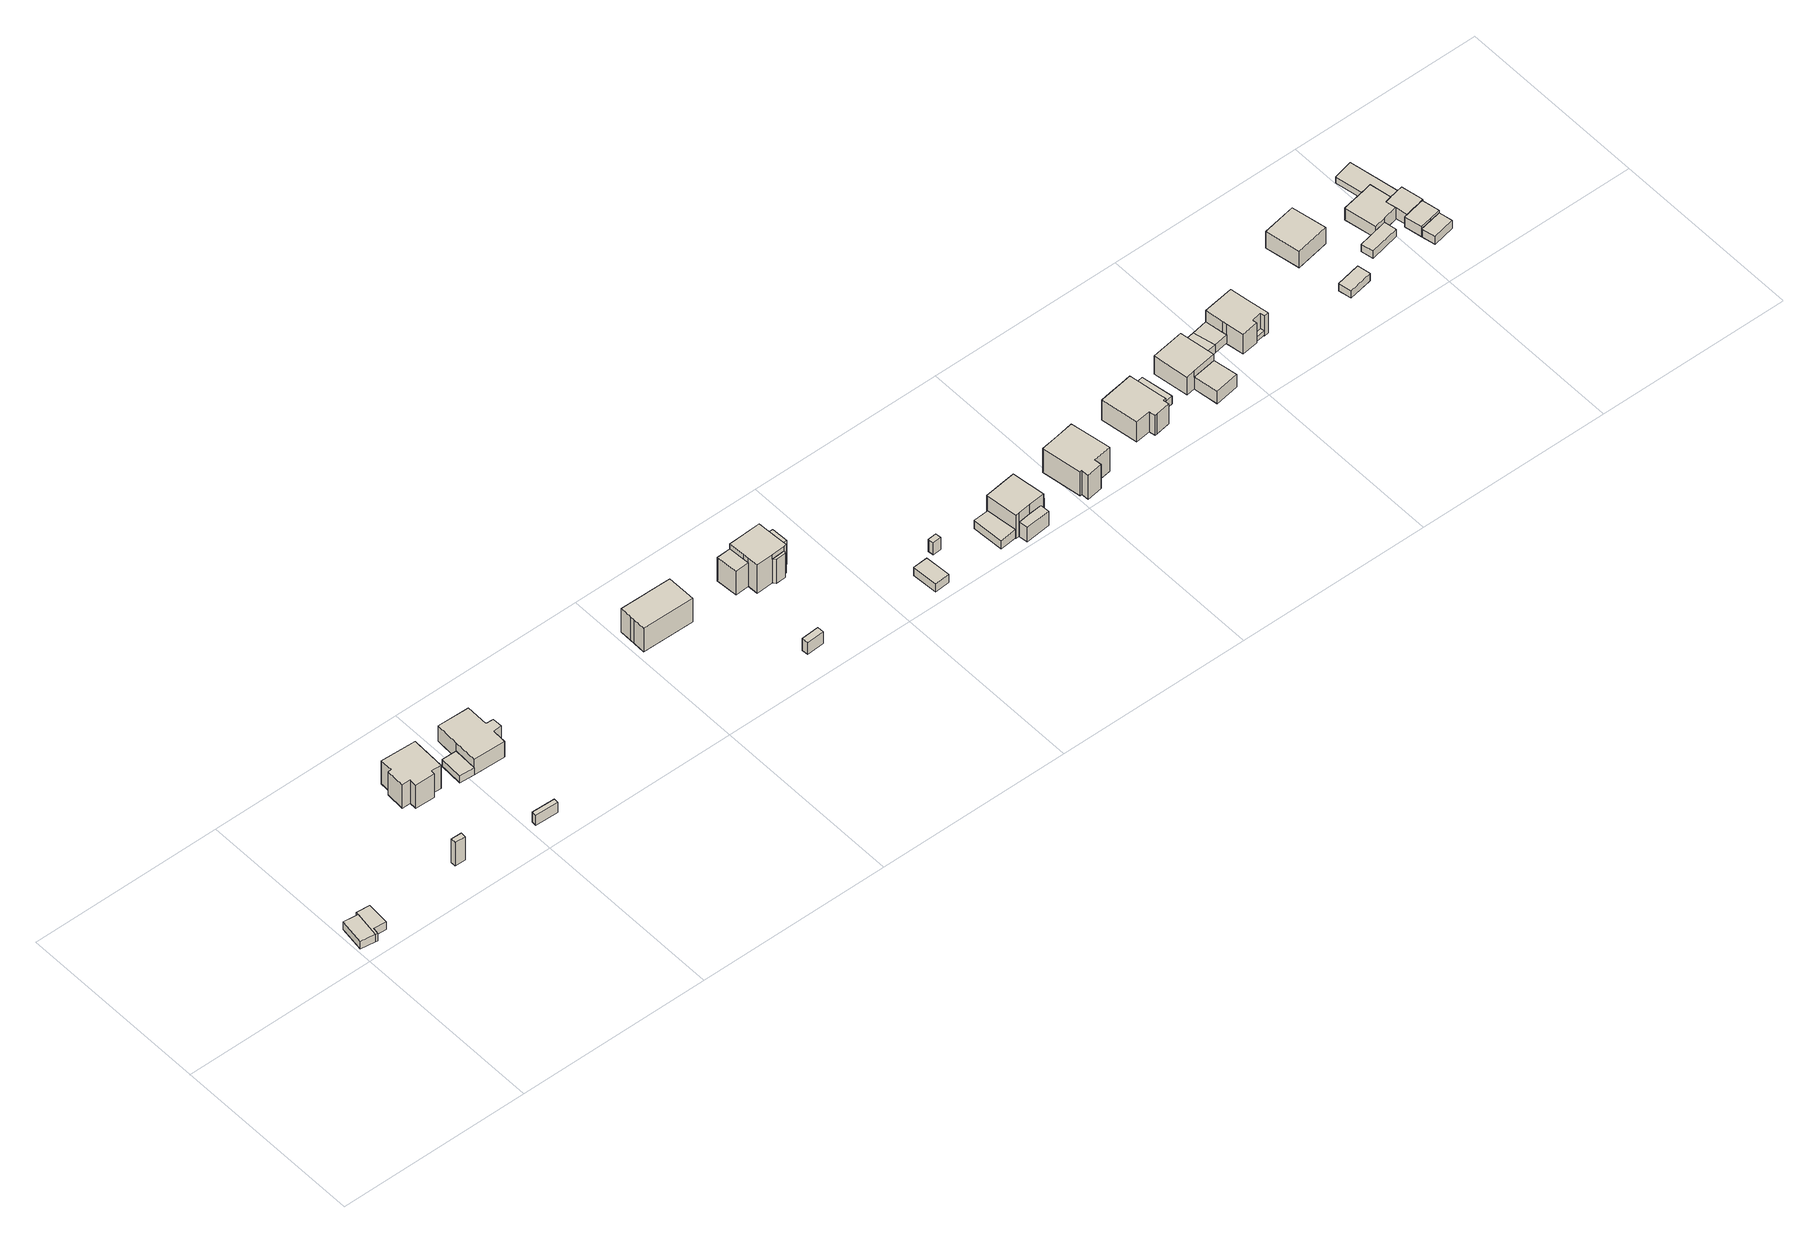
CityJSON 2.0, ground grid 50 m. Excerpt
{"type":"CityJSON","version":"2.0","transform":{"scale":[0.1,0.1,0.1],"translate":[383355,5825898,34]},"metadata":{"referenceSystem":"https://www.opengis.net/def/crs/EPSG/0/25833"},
"CityObjects":{
"building1":{"type":"Building","attributes":{"Gemeindeschluessel":"11000012","BezugspunktDach":"2200","function":"31001_2463","measuredHeight":2.41,"storeysAboveGround":1},"address":[{"country":"Germany","locality":"Berlin","thoroughfareNumber":"33 (1)","thoroughfareName":"Werdohler Weg"}],"geometry":[{"type":"Solid","lod":"1","boundaries":[[[[0,1,2,3]],[[4,5,6,7]],[[4,7,3,2]],[[5,4,2,1]],[[6,5,1,0]],[[7,6,0,3]]]]}]},
"building2":{"type":"Building","attributes":{"Gemeindeschluessel":"11000012","BezugspunktDach":"2200","function":"31001_2463","measuredHeight":2.37,"storeysAboveGround":1},"address":[{"country":"Germany","locality":"Berlin","thoroughfareNumber":"31 (1)","thoroughfareName":"Werdohler Weg"}],"geometry":[{"type":"Solid","lod":"1","boundaries":[[[[8,9,10,11,12,1,0]],[[5,13,14,15,16,17,6]],[[5,6,0,1]],[[13,5,1,12]],[[14,13,12,11]],[[15,14,11,10]],[[16,15,10,9]],[[17,16,9,8]],[[6,17,8,0]]]]}]},
"building3":{"type":"Building","attributes":{"Gemeindeschluessel":"11000012","BezugspunktDach":"2200","function":"51009_1610","measuredHeight":7.34,"storeysAboveGround":0},"address":[{"country":"Germany","locality":"Berlin"}],"geometry":[{"type":"Solid","lod":"1","boundaries":[[[[18,19,20,21]],[[22,23,24,25]],[[22,25,21,20]],[[23,22,20,19]],[[24,23,19,18]],[[25,24,18,21]]]]}]},
"building4":{"type":"Building","attributes":{"Gemeindeschluessel":"11000012","BezugspunktDach":"2200","function":"31001_1010","measuredHeight":7.18,"storeysAboveGround":2},"address":[{"country":"Germany","locality":"Berlin","thoroughfareNumber":"28","thoroughfareName":"Werdohler Weg"}],"geometry":[{"type":"Solid","lod":"1","boundaries":[[[[26,27,28,29,30,31,32,33,34,35]],[[36,37,38,39,40,41,42,43,44,45]],[[36,45,35,34]],[[37,36,34,33]],[[38,37,33,32]],[[39,38,32,31]],[[40,39,31,30]],[[41,40,30,29]],[[42,41,29,28]],[[43,42,28,27]],[[44,43,27,26]],[[45,44,26,35]]]]}]},
"building5":{"type":"Building","attributes":{"Gemeindeschluessel":"11000012","BezugspunktDach":"2200","function":"51009_1610","measuredHeight":3.17,"storeysAboveGround":0},"address":[{"country":"Germany","locality":"Berlin"}],"geometry":[{"type":"Solid","lod":"1","boundaries":[[[[46,47,48,49]],[[50,51,52,53]],[[50,53,49,48]],[[51,50,48,47]],[[52,51,47,46]],[[53,52,46,49]]]]}]},
"building6":{"type":"Building","attributes":{"Gemeindeschluessel":"11000012","BezugspunktDach":"2200","function":"31001_2463","measuredHeight":2.21,"storeysAboveGround":1},"address":[{"country":"Germany","locality":"Berlin","thoroughfareNumber":"26 (1)","thoroughfareName":"Werdohler Weg"}],"geometry":[{"type":"Solid","lod":"1","boundaries":[[[[54,55,56,57]],[[58,59,60,61]],[[58,61,57,56]],[[59,58,56,55]],[[60,59,55,54]],[[61,60,54,57]]]]}]},
"building7":{"type":"Building","attributes":{"Gemeindeschluessel":"11000012","BezugspunktDach":"2200","function":"31001_1010","measuredHeight":7,"storeysAboveGround":1},"address":[{"country":"Germany","locality":"Berlin","thoroughfareNumber":"26","thoroughfareName":"Werdohler Weg"}],"geometry":[{"type":"Solid","lod":"1","boundaries":[[[[62,63,64,65,66,67,68,69,70]],[[59,71,72,73,74,75,76,77,60]],[[59,60,70,69]],[[71,59,69,68]],[[72,71,68,67]],[[73,72,67,66]],[[74,73,66,65]],[[75,74,65,64]],[[76,75,64,63]],[[77,76,63,62]],[[60,77,62,70]]]]}]},
"building8":{"type":"Building","attributes":{"Gemeindeschluessel":"11000012","BezugspunktDach":"2200","function":"31001_1010","measuredHeight":7.76,"storeysAboveGround":2},"address":[{"country":"Germany","locality":"Berlin","thoroughfareNumber":"20","thoroughfareName":"Werdohler Weg"}],"geometry":[{"type":"Solid","lod":"1","boundaries":[[[[78,79,80,81,82,83,84,85,86,87]],[[88,89,90,91,92,93,94,95,96,97]],[[88,97,87,86]],[[89,88,86,85]],[[90,89,85,84]],[[91,90,84,83]],[[92,91,83,82]],[[93,92,82,81]],[[94,93,81,80]],[[95,94,80,79]],[[96,95,79,78]],[[97,96,78,87]]]]}]},
"building9":{"type":"Building","attributes":{"Gemeindeschluessel":"11000012","BezugspunktDach":"2200","function":"51009_1610","measuredHeight":3.61,"storeysAboveGround":0},"address":[{"country":"Germany","locality":"Berlin"}],"geometry":[{"type":"Solid","lod":"1","boundaries":[[[[98,99,100,101]],[[102,103,104,105]],[[102,105,101,100]],[[103,102,100,99]],[[104,103,99,98]],[[105,104,98,101]]]]}]},
"building10":{"type":"Building","attributes":{"Gemeindeschluessel":"11000012","BezugspunktDach":"2200","function":"31001_2463","measuredHeight":8.12,"storeysAboveGround":1},"address":[{"country":"Germany","locality":"Berlin","thoroughfareNumber":"18 (1)","thoroughfareName":"Werdohler Weg"}],"geometry":[{"type":"Solid","lod":"1","boundaries":[[[[106,107,108,109]],[[110,111,112,113]],[[110,113,109,108]],[[111,110,108,107]],[[112,111,107,106]],[[113,112,106,109]]]]}]},
"building11":{"type":"Building","attributes":{"Gemeindeschluessel":"11000012","function":"31001_1010"},"address":[{"country":"Germany","locality":"Berlin","thoroughfareNumber":"18","thoroughfareName":"Werdohler Weg"}],"children":["building11-1","building11-2"]},
"building11-1":{"type":"BuildingPart","attributes":{"BezugspunktDach":"2200","measuredHeight":10.06,"storeysAboveGround":2},"parents":["building11"],"geometry":[{"type":"MultiSurface","lod":"1","boundaries":[[[114,115,116,117,118,119,120,121,122,123]],[[124,125,126,127,128,129,130,111,131,110]],[[124,110,123,122]],[[125,124,122,121]],[[126,125,121,120]],[[127,126,120,119]],[[128,127,119,118]],[[132,133,118,117]],[[129,128,134,135,136]],[[130,129,117,116]],[[111,130,116,115]],[[131,111,115,114]],[[110,131,114,123]],[[136,135,134,133,132]]]}]},
"building11-2":{"type":"BuildingPart","attributes":{"BezugspunktDach":"2200","measuredHeight":7.45,"storeysAboveGround":2},"parents":["building11"],"geometry":[{"type":"Solid","lod":"1","boundaries":[[[[137,138,133,132]],[[135,139,140,136]],[[139,135,133,138]],[[140,139,138,137]],[[136,140,137,132]],[[135,136,132,133]]]]}]},
"building12":{"type":"Building","attributes":{"Gemeindeschluessel":"11000012","BezugspunktDach":"2200","function":"51009_1610","measuredHeight":7.45,"storeysAboveGround":0},"address":[{"country":"Germany","locality":"Berlin"}],"geometry":[{"type":"Solid","lod":"1","boundaries":[[[[141,142,143,144]],[[145,146,147,148]],[[145,148,144,143]],[[146,145,143,142]],[[147,146,142,141]],[[148,147,141,144]]]]}]},
"building13":{"type":"Building","attributes":{"Gemeindeschluessel":"11000012","BezugspunktDach":"2200","function":"31001_2463","measuredHeight":2.65,"storeysAboveGround":1},"address":[{"country":"Germany","locality":"Berlin","thoroughfareNumber":"15 (1)","thoroughfareName":"Werdohler Weg"}],"geometry":[{"type":"Solid","lod":"1","boundaries":[[[[149,150,151,152]],[[153,154,155,156]],[[153,156,152,151]],[[154,153,151,150]],[[155,154,150,149]],[[156,155,149,152]]]]}]},
"building14":{"type":"Building","attributes":{"Gemeindeschluessel":"11000012","BezugspunktDach":"2200","function":"51009_1610","measuredHeight":3.67,"storeysAboveGround":0},"address":[{"country":"Germany","locality":"Berlin"}],"geometry":[{"type":"Solid","lod":"1","boundaries":[[[[157,158,159,160]],[[161,162,163,164]],[[161,164,160,159]],[[162,161,159,158]],[[163,162,158,157]],[[164,163,157,160]]]]}]},
"building15":{"type":"Building","attributes":{"Gemeindeschluessel":"11000012","BezugspunktDach":"2200","function":"31001_2463","measuredHeight":2.65,"storeysAboveGround":1},"address":[{"country":"Germany","locality":"Berlin","thoroughfareNumber":"13 (1)","thoroughfareName":"Werdohler Weg"}],"geometry":[{"type":"Solid","lod":"1","boundaries":[[[[165,166,167,168]],[[169,170,171,172]],[[169,172,168,167]],[[170,169,167,166]],[[171,170,166,165]],[[172,171,165,168]]]]}]},
"building16":{"type":"Building","attributes":{"Gemeindeschluessel":"11000012","function":"31001_1010"},"address":[{"country":"Germany","locality":"Berlin","thoroughfareNumber":"13","thoroughfareName":"Werdohler Weg"}],"children":["building16-1","building16-2","building16-3"]},
"building16-1":{"type":"BuildingPart","attributes":{"BezugspunktDach":"2200","measuredHeight":10.03,"storeysAboveGround":2},"parents":["building16"],"geometry":[{"type":"MultiSurface","lod":"1","boundaries":[[[173,174,175,176,177,178,179,180]],[[181,182,183,184,185,186,169,187]],[[181,187,180,179]],[[182,181,179,178]],[[183,182,178,177],[188,189,190,191]],[[192,193,194,195,183,177,176]],[[185,196,192,184,176,175]],[[186,185,175,174]],[[169,186,174,173]],[[187,169,173,180]],[[190,189,188,191]],[[184,195,194,193,192]],[[184,192,196,185]]]}]},
"building16-2":{"type":"BuildingPart","attributes":{"BezugspunktDach":"2200","measuredHeight":4.58,"storeysAboveGround":2},"parents":["building16"],"geometry":[{"type":"MultiSurface","lod":"1","boundaries":[[[197,198,193,196]],[[194,199,200,185]],[[199,194,193,198]],[[200,199,198,197]],[[185,200,197,196]],[[194,184,192,193]],[[196,192,184,185]]]}]},
"building16-3":{"type":"BuildingPart","attributes":{"BezugspunktDach":"2200","measuredHeight":4.09,"storeysAboveGround":2},"parents":["building16"],"geometry":[{"type":"Solid","lod":"1","boundaries":[[[[190,201,202,191]],[[203,204,189,188]],[[203,188,191,202]],[[204,203,202,201]],[[189,204,201,190]],[[188,189,190,191]]]]}]},
"building17":{"type":"Building","attributes":{"Gemeindeschluessel":"11000012","BezugspunktDach":"2200","function":"31001_1010","measuredHeight":11.05,"storeysAboveGround":2},"address":[{"country":"Germany","locality":"Berlin","thoroughfareNumber":"11","thoroughfareName":"Werdohler Weg"}],"geometry":[{"type":"Solid","lod":"1","boundaries":[[[[205,206,207,208,209,210,211,212,213]],[[214,215,216,217,218,219,220,221,222]],[[214,222,213,212]],[[215,214,212,211]],[[216,215,211,210]],[[217,216,210,209]],[[218,217,209,208]],[[219,218,208,207]],[[220,219,207,206]],[[221,220,206,205]],[[222,221,205,213]]]]}]},
"building18":{"type":"Building","attributes":{"Gemeindeschluessel":"11000012","BezugspunktDach":"2200","function":"31001_1010","measuredHeight":8.66,"storeysAboveGround":1},"address":[{"country":"Germany","locality":"Berlin","thoroughfareNumber":"9","thoroughfareName":"Werdohler Weg"}],"geometry":[{"type":"Solid","lod":"1","boundaries":[[[[223,224,225,226,227,228,229,230,231,232,233,234]],[[235,236,237,238,239,240,241,242,243,244,245,246]],[[235,246,234,233]],[[236,235,233,232]],[[237,236,232,231]],[[238,237,231,230]],[[239,238,230,229]],[[240,239,229,228]],[[241,240,228,227]],[[242,241,227,226]],[[243,242,226,225]],[[244,243,225,224]],[[245,244,224,223]],[[246,245,223,234]]]]}]},
"building19":{"type":"Building","attributes":{"Gemeindeschluessel":"11000012","BezugspunktDach":"2200","function":"31001_2463","measuredHeight":2.42,"storeysAboveGround":1},"address":[{"country":"Germany","locality":"Berlin","thoroughfareNumber":"9 (1)","thoroughfareName":"Werdohler Weg"}],"geometry":[{"type":"Solid","lod":"1","boundaries":[[[[247,248,249,250]],[[251,252,238,237]],[[251,237,250,249]],[[252,251,249,248]],[[238,252,248,247]],[[237,238,247,250]]]]}]},
"building20":{"type":"Building","attributes":{"Gemeindeschluessel":"11000012","function":"31001_1010"},"address":[{"country":"Germany","locality":"Berlin","thoroughfareNumber":"7","thoroughfareName":"Werdohler Weg"}],"children":["building20-1","building20-2"]},
"building20-1":{"type":"BuildingPart","attributes":{"BezugspunktDach":"2200","measuredHeight":6.74,"storeysAboveGround":1},"parents":["building20"],"geometry":[{"type":"MultiSurface","lod":"1","boundaries":[[[253,254,255,256,257,258]],[[259,260,261,262,263,264]],[[259,264,258,257]],[[260,259,257,256]],[[261,260,256,255]],[[265,266,255,254]],[[263,262,254,253]],[[264,263,253,258]],[[262,261,266,265]]]}]},
"building20-2":{"type":"BuildingPart","attributes":{"BezugspunktDach":"2200","measuredHeight":3.75,"storeysAboveGround":1},"parents":["building20"],"geometry":[{"type":"Solid","lod":"1","boundaries":[[[[267,268,266,265]],[[261,269,270,262]],[[269,261,266,268]],[[270,269,268,267]],[[262,270,267,265]],[[262,265,266,261]]]]}]},
"building21":{"type":"Building","attributes":{"Gemeindeschluessel":"11000012","BezugspunktDach":"2200","function":"31001_2463","measuredHeight":2.41,"storeysAboveGround":1},"address":[{"country":"Germany","locality":"Berlin","thoroughfareNumber":"7 (1)","thoroughfareName":"Werdohler Weg"}],"geometry":[{"type":"Solid","lod":"1","boundaries":[[[[271,272,273,274]],[[275,276,260,259]],[[275,259,274,273]],[[276,275,273,272]],[[260,276,272,271]],[[259,260,271,274]]]]}]},
"building22":{"type":"Building","attributes":{"Gemeindeschluessel":"11000012","BezugspunktDach":"2200","function":"31001_2463","measuredHeight":2.49,"storeysAboveGround":1},"address":[{"country":"Germany","locality":"Berlin","thoroughfareNumber":"5 (1)","thoroughfareName":"Werdohler Weg"}],"geometry":[{"type":"Solid","lod":"1","boundaries":[[[[272,277,278,273]],[[279,280,281,282]],[[279,282,273,278]],[[280,279,278,277]],[[281,280,277,272]],[[282,281,272,273]]]]}]},
"building23":{"type":"Building","attributes":{"Gemeindeschluessel":"11000012","BezugspunktDach":"2200","function":"31001_1010","measuredHeight":12.45,"storeysAboveGround":1},"address":[{"country":"Germany","locality":"Berlin","thoroughfareNumber":"5","thoroughfareName":"Werdohler Weg"}],"geometry":[{"type":"Solid","lod":"1","boundaries":[[[[283,284,285,286,287,288,289,290,291,292,293]],[[294,295,296,297,298,299,300,301,302,303,304]],[[294,304,293,292]],[[295,294,292,291]],[[296,295,291,290]],[[297,296,290,289]],[[298,297,289,288]],[[299,298,288,287]],[[300,299,287,286]],[[301,300,286,285]],[[302,301,285,284]],[[303,302,284,283]],[[304,303,283,293]]]]}]},
"building24":{"type":"Building","attributes":{"Gemeindeschluessel":"11000012","BezugspunktDach":"2200","function":"51009_1610","measuredHeight":1.34,"storeysAboveGround":0},"address":[{"country":"Germany","locality":"Berlin"}],"geometry":[{"type":"Solid","lod":"1","boundaries":[[[[305,306,307,308]],[[309,310,311,312]],[[309,312,308,307]],[[310,309,307,306]],[[311,310,306,305]],[[312,311,305,308]]]]}]},
"building25":{"type":"Building","attributes":{"Gemeindeschluessel":"11000012","BezugspunktDach":"2200","function":"51009_1611","measuredHeight":2.32,"storeysAboveGround":0},"address":[{"country":"Germany","locality":"Berlin"}],"geometry":[{"type":"Solid","lod":"1","boundaries":[[[[313,314,315,316]],[[317,318,319,320]],[[317,320,316,315]],[[318,317,315,314]],[[319,318,314,313]],[[320,319,313,316]]]]}]},
"building26":{"type":"Building","attributes":{"Gemeindeschluessel":"11000012","BezugspunktDach":"2200","function":"31001_1010","measuredHeight":6.09,"storeysAboveGround":1},"address":[{"country":"Germany","locality":"Berlin","thoroughfareNumber":"43A","thoroughfareName":"Attendorner Weg"}],"geometry":[{"type":"Solid","lod":"1","boundaries":[[[[321,322,323,324]],[[325,326,327,328]],[[325,328,324,323]],[[326,325,323,322]],[[327,326,322,321]],[[328,327,321,324]]]]}]},
"building27":{"type":"Building","attributes":{"Gemeindeschluessel":"11000012","BezugspunktDach":"2200","function":"51009_1610","measuredHeight":2.31,"storeysAboveGround":0},"address":[{"country":"Germany","locality":"Berlin"}],"geometry":[{"type":"Solid","lod":"1","boundaries":[[[[329,330,331,332,333]],[[334,335,336,337,338]],[[334,338,333,332]],[[335,334,332,331]],[[336,335,331,330]],[[337,336,330,329]],[[338,337,329,333]]]]}]},
"building28":{"type":"Building","attributes":{"Gemeindeschluessel":"11000012","BezugspunktDach":"2200","function":"31001_1010","measuredHeight":3.74,"storeysAboveGround":1},"address":[{"country":"Germany","locality":"Berlin","thoroughfareNumber":"43","thoroughfareName":"Attendorner Weg"}],"geometry":[{"type":"Solid","lod":"1","boundaries":[[[[339,340,341,342,343,344,345,346]],[[347,348,349,350,351,335,334,352]],[[347,352,346,345]],[[348,347,345,344]],[[349,348,344,343]],[[350,349,343,342]],[[351,350,342,341]],[[335,351,341,340]],[[334,335,340,339]],[[352,334,339,346]]]]}]},
"building29":{"type":"Building","attributes":{"Gemeindeschluessel":"11000012","BezugspunktDach":"2200","function":"51009_1610","measuredHeight":2.47,"storeysAboveGround":0},"address":[{"country":"Germany","locality":"Berlin"}],"geometry":[{"type":"Solid","lod":"1","boundaries":[[[[353,354,355,356]],[[357,358,359,360]],[[357,360,356,355]],[[358,357,355,354]],[[359,358,354,353]],[[360,359,353,356]]]]}]},
"building30":{"type":"Building","attributes":{"Gemeindeschluessel":"11000012","BezugspunktDach":"2200","function":"31001_2463","measuredHeight":3.52,"storeysAboveGround":1},"address":[{"country":"Germany","locality":"Berlin","thoroughfareNumber":"45 (1)","thoroughfareName":"Attendorner Weg"}],"geometry":[{"type":"Solid","lod":"1","boundaries":[[[[361,362,363,364,365]],[[366,357,367,360,368]],[[366,368,365,364]],[[357,366,364,363]],[[367,357,363,362]],[[360,367,362,361]],[[368,360,361,365]]]]}]},
"building31":{"type":"Building","attributes":{"Gemeindeschluessel":"11000012","BezugspunktDach":"2200","function":"31001_1010","measuredHeight":3.46,"storeysAboveGround":1},"address":[{"country":"Germany","locality":"Berlin","thoroughfareNumber":"43 (1)","thoroughfareName":"Attendorner Weg"}],"geometry":[{"type":"Solid","lod":"1","boundaries":[[[[341,369,370,371,343,342]],[[372,373,374,375,376,377]],[[372,377,342,343]],[[373,372,343,371]],[[374,373,371,370]],[[375,374,370,369]],[[376,375,369,341]],[[377,376,341,342]]]]}]},
"building32":{"type":"Building","attributes":{"Gemeindeschluessel":"11000012","BezugspunktDach":"2200","function":"51009_1610","measuredHeight":2.01,"storeysAboveGround":0},"address":[{"country":"Germany","locality":"Berlin"}],"geometry":[{"type":"Solid","lod":"1","boundaries":[[[[378,379,380,381,382,383,384]],[[385,386,387,388,389,390,391]],[[385,391,384,383]],[[386,385,383,382]],[[387,386,382,381]],[[388,387,381,380]],[[389,388,380,379]],[[390,389,379,378]],[[391,390,378,384]]]]}]}
},
"vertices":[
[45,35,26],[55,102,26],[17,107,26],[8,41,26],[17,107,2],[55,102,2],[45,35,2],[8,41,2],
[51,34,26],[53,50,26],[86,47,26],[91,106,26],[55,109,26],[55,109,2],[91,106,2],[86,47,2],[53,50,2],[51,34,2],
[341,89,77],[342,102,77],[314,103,77],[314,90,77],[314,103,4],[342,102,4],[341,89,4],[314,90,4],
[360,289,75],[359,270,75],[410,269,75],[411,280,75],[437,279,75],[440,367,75],[350,371,75],[349,338,75],[340,338,75],[338,289,75],[340,338,3],[349,338,3],[350,371,3],[440,367,3],[437,279,3],[411,280,3],[410,269,3],[359,270,3],[360,289,3],[338,289,3],
[578,65,36],[579,77,36],[519,79,36],[519,67,36],[519,79,5],[579,77,5],[578,65,5],[519,67,5],
[516,264,24],[518,325,24],[481,326,24],[478,266,24],[481,326,2],[518,325,2],[516,264,2],[478,266,2],
[598,261,50],[600,298,50],[622,299,50],[622,325,50],[602,326,50],[603,384,50],[521,387,50],[518,325,50],[516,264,50],[521,387,2],[603,384,2],[602,326,2],[622,325,2],[622,299,2],[600,298,2],[598,261,2],
[1151,296,77],[1151,328,77],[1151,339,77],[1151,370,77],[1098,371,77],[1076,371,77],[1017,372,77],[1017,340,77],[1017,329,77],[1016,298,77],[1017,329,4],[1017,340,4],[1017,372,4],[1076,371,4],[1098,371,4],[1151,370,4],[1151,339,4],[1151,328,4],[1151,296,4],[1016,298,4],
[1272,64,44],[1318,67,44],[1317,84,44],[1271,81,44],[1317,84,8],[1318,67,8],[1272,64,8],[1271,81,8],
[1269,293,80],[1305,295,80],[1301,351,80],[1265,349,80],[1301,351,7],[1305,295,7],[1269,293,7],[1265,349,7],
[1304,309,95],[1305,295,95],[1306,267,95],[1349,269,95],[1384,271,95],[1391,272,95],[1390,289,95],[1387,333,95],[1386,355,95],[1301,351,95],[1386,355,7],[1387,333,7],[1390,289,7],[1391,272,7],[1384,271,7],[1349,269,7],[1306,267,7],[1304,309,7],[1349,269,82],[1384,271,82],[1384,271,60],[1384,271,8],[1349,269,8],
[1355,262,82],[1380,263,82],[1380,263,8],[1355,262,8],
[1390,289,82],[1407,289,82],[1405,333,82],[1387,333,82],[1405,333,8],[1407,289,8],[1390,289,8],[1387,333,8],
[1594,25,33],[1633,28,33],[1628,93,33],[1590,91,33],[1628,93,7],[1633,28,7],[1594,25,7],[1590,91,7],
[1660,109,44],[1682,111,44],[1681,126,44],[1659,124,44],[1681,126,7],[1682,111,7],[1660,109,7],[1659,124,7],
[1779,28,34],[1823,33,34],[1813,112,34],[1774,110,34],[1813,112,8],[1823,33,8],[1779,28,8],[1774,110,8],
[1813,112,81],[1823,30,81],[1831,31,81],[1864,35,81],[1906,39,81],[1895,124,81],[1854,119,81],[1813,114,81],[1854,119,8],[1895,124,8],[1906,39,8],[1864,35,8],[1831,31,8],[1823,30,8],[1813,114,8],[1900,81,8],[1905,49,8],[1905,49,49],[1900,81,49],[1864,35,53],[1897,38,53],[1897,38,8],[1881,37,8],[1831,31,53],
[1834,8,53],[1899,14,53],[1899,14,8],[1834,8,8],
[1918,50,49],[1914,83,49],[1914,83,8],[1918,50,8],
[2007,37,80],[2012,38,80],[2013,19,80],[2054,25,80],[2052,44,80],[2100,51,80],[2082,154,80],[2036,147,80],[1991,140,80],[2036,147,5],[2082,154,5],[2100,51,5],[2052,44,5],[2054,25,5],[2013,19,5],[2012,38,5],[2007,37,5],[1991,140,5],
[2197,76,69],[2236,81,69],[2239,65,69],[2245,66,69],[2282,72,69],[2280,87,69],[2288,88,69],[2285,104,69],[2272,186,69],[2246,182,69],[2208,176,69],[2182,172,69],[2208,176,7],[2246,182,7],[2272,186,7],[2285,104,7],[2288,88,7],[2280,87,7],[2282,72,7],[2245,66,7],[2239,65,7],[2236,81,7],[2197,76,7],[2182,172,7],
[2285,104,31],[2325,111,31],[2312,193,31],[2272,186,31],[2312,193,7],[2325,111,7],
[2365,108,64],[2387,112,64],[2450,121,64],[2445,156,64],[2436,213,64],[2351,200,64],[2436,213,8],[2445,156,8],[2450,121,8],[2387,112,8],[2365,108,8],[2351,200,8],[2387,112,46],[2450,121,46],
[2397,48,46],[2460,58,46],[2460,58,8],[2397,48,8],
[2445,156,32],[2489,162,32],[2477,219,32],[2436,213,32],[2477,219,8],[2489,162,8],
[2526,168,32],[2517,226,32],[2517,226,7],[2526,168,7],[2489,162,7],[2477,219,7],
[2524,179,67],[2526,168,67],[2533,123,67],[2576,129,67],[2574,140,67],[2599,144,67],[2601,133,67],[2613,135,67],[2604,192,67],[2597,238,67],[2517,226,67],[2597,238,5],[2604,192,5],[2613,135,5],[2601,133,5],[2599,144,5],[2574,140,5],[2576,129,5],[2533,123,5],[2526,168,5],[2524,179,5],[2517,226,5],
[2576,129,22],[2601,133,22],[2599,144,22],[2574,140,22],[2599,144,9],[2601,133,9],[2576,129,9],[2574,140,9],
[2808,94,32],[2871,106,32],[2865,139,32],[2802,127,32],[2865,139,9],[2871,106,9],[2808,94,9],[2802,127,9],
[2783,233,58],[2870,249,58],[2853,338,58],[2766,322,58],[2853,338,7],[2870,249,7],[2783,233,7],[2766,322,7],
[2918,151,31],[2996,167,31],[2990,198,31],[2960,192,31],[2912,182,31],[2960,192,8],[2990,198,8],[2996,167,8],[2918,151,8],[2912,182,8],
[2960,192,45],[2990,198,45],[3027,205,45],[3022,231,45],[3039,235,45],[3029,290,45],[3015,287,45],[2945,274,45],[3015,287,8],[3029,290,8],[3039,235,8],[3022,231,8],[3027,205,8],[2945,274,8],
[3042,94,36],[3099,105,36],[3093,140,36],[3035,129,36],[3093,140,11],[3099,105,11],[3042,94,11],[3035,129,11],
[3035,129,43],[3064,135,43],[3093,140,43],[3084,185,43],[3026,174,43],[3084,185,11],[3064,135,11],[3026,174,11],
[3033,175,45],[3086,186,45],[3075,242,45],[3039,235,11],[3075,242,11],[3086,186,11],[3033,175,11],[3027,205,11],[3022,231,11],
[3015,287,26],[3029,290,26],[3039,235,26],[3075,242,26],[3065,298,26],[3050,379,26],[3000,368,26],[3050,379,6],[3065,298,6],[3075,242,6],[3039,235,6],[3029,290,6],[3015,287,6],[3000,368,6]
]}
